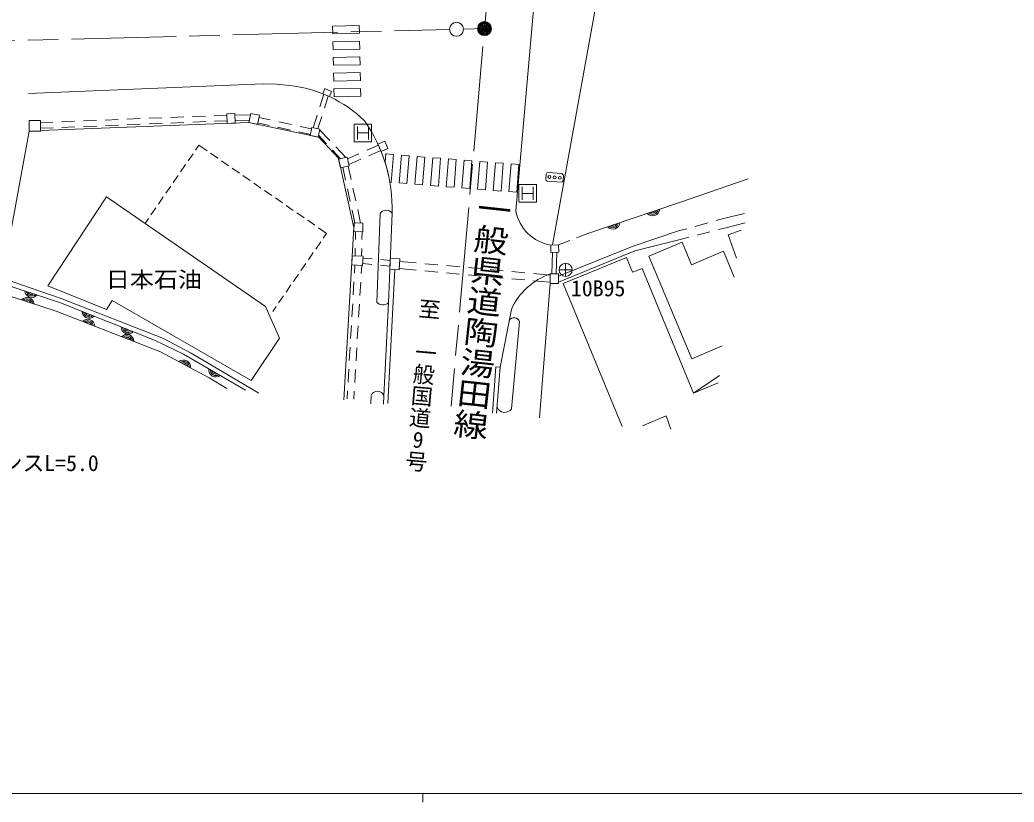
# Model space of a CAD drawing. Units: millimetres, scale not verified. Extents: x 40000 to 680000, y 20000 to 380000.
# Drawn here: x 221871 to 335699, y 204000 to 293534 of the extents above; entities that cross this region are included whole.
import ezdxf
from ezdxf.enums import TextEntityAlignment as Align

# ---------------------------------------------------------------- set-up
doc = ezdxf.new("R2010")
doc.units = ezdxf.units.MM
doc.header["$LTSCALE"] = 1000
doc.linetypes.add('CHAIN', pattern=[18.5, 12, -1.5, 3.5, -1.5])
for name, color, linetype, lineweight in [('M-BGD', 7, 'Continuous', 13), ('M-BMK', 2, 'CHAIN', 13), ('M-BMK-SRVR', 3, 'Continuous', 13), ('M-STR-HTXT', 7, 'Continuous', 13), ('M-STR-STRC', 7, 'Continuous', 13), ('M-STR-STRD', 7, 'Continuous', 13), ('M-TTL-BAND', 7, 'Continuous', 13)]:
    doc.layers.add(name, color=color, linetype=linetype, lineweight=lineweight)
doc.layers.add('M-BGD-HTXT', color=7, linetype='Continuous')
doc.styles.add('@ＭＳ ゴシック', font='')
doc.styles.add('ＭＳ ゴシック', font='')
doc.styles.get('@ＭＳ ゴシック').set_extended_font_data('@MS Gothic')
doc.styles.get('ＭＳ ゴシック').set_extended_font_data('MS Gothic')

# ---------------------------------------------------------------- blocks, each defined once
blk = doc.blocks.new('plus')
at = {"color": 0, "linetype": 'Continuous', "lineweight": -2}
for p, q in [((-1.25, 0), (1.25, 0)), ((0, -1.25), (0, 1.25))]:
    blk.add_line(p, q, dxfattribs=at)

msp = doc.modelspace()

# ---------------------------------------------------------------- linework, layer by layer
at = {"layer": 'M-BGD'}
for p, q in [((257679, 292833), (260718, 292898)), ((257679, 292833), (257698, 291933)), ((260718, 292898), (260737, 291998)), ((257698, 291933), (260737, 291998)), ((257718, 291033), (260756, 291098)), ((257718, 291033), (257737, 290134)), ((260756, 291098), (260775, 290198)), ((257737, 290134), (260775, 290198)), ((257756, 289234), (260795, 289299)), ((257756, 289234), (257775, 288334)), ((260795, 289299), (260814, 288399)), ((257775, 288334), (260814, 288399)), ((257794, 287434), (260833, 287499)), ((257794, 287434), (257813, 286534)), ((260833, 287499), (260852, 286599)), ((257813, 286534), (260852, 286599)), ((256672, 285033), (256218, 283590)), ((257174, 284821), (256735, 283429)), ((257833, 285635), (260871, 285699)), ((257833, 285635), (257852, 284735)), ((257852, 284735), (260890, 284800)), ((260871, 285699), (260890, 284800)), ((238130, 282331), (236631, 282270)), ((240628, 282431), (239129, 282371)), ((243126, 282531), (241627, 282471)), ((245567, 282629), (244125, 282571)), ((246485, 282620), (248273, 282675)), ((250535, 282090), (249233, 282373)), ((255917, 282637), (255462, 281195)), ((256434, 282475), (255996, 281083)), ((225640, 281829), (224199, 281771)), ((225666, 281188), (224224, 281130)), ((228138, 281930), (226639, 281869)), ((228164, 281288), (226665, 281228)), ((230636, 282030), (229137, 281970)), ((230662, 281388), (229163, 281328)), ((233134, 282130), (231635, 282070)), ((233160, 281488), (231661, 281428)), ((235632, 282230), (234133, 282170)), ((235658, 281589), (234159, 281528)), ((238155, 281689), (236657, 281629)), ((240653, 281789), (239155, 281729)), ((243151, 281889), (241653, 281829)), ((245592, 281987), (244151, 281929)), ((246509, 281995), (248142, 282045)), ((250403, 281455), (249100, 281738)), ((252846, 280925), (251380, 281243)), ((252978, 281560), (251512, 281878)), ((255258, 281065), (253956, 281348)), ((222937, 280785), (218339, 255777)), ((255125, 280431), (253823, 280713)), ((256981, 279350), (256052, 280331)), ((257342, 279728), (256182, 280953)), ((241981, 278623), (242369, 279185)), ((242369, 279185), (243299, 278543)), ((259190, 277776), (258030, 279002)), ((262919, 279189), (261611, 278615)), ((241129, 277388), (241697, 278211)), ((243710, 278260), (244534, 277692)), ((258597, 277644), (257668, 278624)), ((260695, 278213), (259386, 277640)), ((263182, 278589), (261815, 277990)), ((263750, 278185), (263675, 277234)), ((263684, 278190), (264647, 278114)), ((264647, 278114), (264396, 274938)), ((265544, 278043), (265293, 274867)), ((265544, 278043), (266441, 277972)), ((266441, 277972), (266190, 274796)), ((267339, 277901), (267087, 274725)), ((267339, 277901), (268236, 277830)), ((268236, 277830), (267984, 274654)), ((269133, 277759), (268882, 274583)), ((269133, 277759), (270030, 277688)), ((240278, 276153), (240846, 276976)), ((244945, 277408), (245768, 276840)), ((259156, 275189), (258831, 276665)), ((259791, 275252), (259450, 276804)), ((260899, 277588), (259532, 276988)), ((270030, 277688), (269779, 274512)), ((270927, 277617), (270676, 274441)), ((270927, 277617), (271825, 277546)), ((271825, 277546), (271573, 274370)), ((272722, 277475), (272470, 274299)), ((272722, 277475), (273619, 277404)), ((273619, 277404), (273368, 274228)), ((274516, 277333), (274265, 274157)), ((274516, 277333), (275413, 277262)), ((275413, 277262), (275162, 274085)), ((276311, 277190), (276059, 274014)), ((276311, 277190), (277208, 277119)), ((277208, 277119), (276956, 273943)), ((278105, 277048), (277853, 273872)), ((278105, 277048), (279002, 276977)), ((279002, 276977), (278751, 273801)), ((239426, 274918), (239994, 275741)), ((246180, 276556), (247003, 275988)), ((247415, 275705), (248238, 275137)), ((238574, 273684), (239142, 274507)), ((248650, 274853), (249473, 274285)), ((264232, 274951), (264396, 274938)), ((265293, 274867), (266190, 274796)), ((267087, 274725), (267984, 274654)), ((268882, 274583), (269779, 274512)), ((270676, 274441), (271573, 274370)), ((297375, 272627), (305249, 275343)), ((237723, 272449), (238291, 273272)), ((249884, 274001), (250708, 273434)), ((259693, 272748), (259371, 274213)), ((260329, 272811), (260006, 274276)), ((272470, 274299), (273368, 274228)), ((274265, 274157), (275162, 274085)), ((276059, 274014), (276956, 273943)), ((277853, 273872), (278751, 273801)), ((251119, 273150), (251942, 272582)), ((252354, 272298), (253177, 271730)), ((286896, 269097), (297375, 272627)), ((236871, 271214), (237439, 272037)), ((253589, 271446), (254412, 270879)), ((260233, 270295), (259908, 271771)), ((260885, 270283), (260544, 271834)), ((263117, 271352), (262724, 261240)), ((302415, 270798), (304815, 271385)), ((236199, 270240), (236587, 270802)), ((254823, 270595), (255647, 270027)), ((299185, 269903), (300630, 270304)), ((301594, 270571), (302415, 270798)), ((302692, 269742), (304900, 270297)), ((256058, 269743), (256988, 269102)), ((256600, 268539), (256988, 269102)), ((260289, 268411), (260307, 269300)), ((261024, 268383), (261043, 269287)), ((286896, 269097), (285589, 268589)), ((297400, 269408), (298221, 269636)), ((297615, 268446), (298458, 268662)), ((299427, 268909), (300880, 269280)), ((301849, 269527), (302692, 269742)), ((255749, 267305), (256317, 268128)), ((284844, 268299), (283537, 267790)), ((254897, 266070), (255465, 266893)), ((260251, 266523), (260269, 267412)), ((260986, 266480), (261004, 267384)), ((282768, 264453), (282836, 266915)), ((283272, 264453), (283340, 266931)), ((293866, 266491), (298786, 254743)), ((254045, 264835), (254613, 265658)), ((260179, 264543), (260234, 265461)), ((260950, 264498), (261004, 265416)), ((261116, 265635), (262178, 265538)), ((261154, 266278), (262210, 266181)), ((263174, 265447), (264236, 265350)), ((263206, 266090), (264262, 265994)), ((265346, 265895), (267244, 265721)), ((268240, 265630), (269734, 265494)), ((270729, 265402), (272223, 265266)), ((253194, 263600), (253762, 264423)), ((264801, 264961), (263998, 249612)), ((265313, 265075), (267228, 264900)), ((268223, 264809), (269717, 264672)), ((270713, 264581), (272207, 264445)), ((273203, 264354), (274696, 264217)), ((273219, 265175), (274713, 265038)), ((275692, 264126), (277186, 263989)), ((275709, 264947), (277202, 264811)), ((278198, 264720), (279692, 264583)), ((280688, 264492), (282586, 264318)), ((252342, 262365), (252910, 263189)), ((260031, 262048), (260120, 263545)), ((260801, 262002), (260890, 263499)), ((278182, 263898), (279676, 263762)), ((280671, 263671), (282586, 263496)), ((282586, 263377), (281343, 247978)), ((284086, 263365), (290830, 247010)), ((251491, 261131), (252058, 261954)), ((250819, 260157), (251207, 260719)), ((259883, 259552), (259972, 261049)), ((260653, 259506), (260742, 261004)), ((259734, 257056), (259823, 258554)), ((260505, 257011), (260594, 258508)), ((278155, 249033), (279071, 258982)), ((298786, 254743), (302290, 256211)), ((259586, 254561), (259675, 256058)), ((260357, 254515), (260446, 256013)), ((259438, 252065), (259527, 253562)), ((260208, 252020), (260297, 253517)), ((275973, 248566), (276380, 253836)), ((276380, 253836), (276864, 253798)), ((301974, 252812), (298997, 250822)), ((259324, 250149), (259379, 251067)), ((260094, 250103), (260149, 251021)), ((262074, 250552), (262038, 249585))]:
    msp.add_line(p, q, dxfattribs=at)
for points in [[(282853, 267769), (289628, 305281), (291429, 326985)], [(224224, 280856), (248086, 281779), (256082, 280109), (258343, 277700), (260112, 269772), (258957, 250053)], [(263675, 277234), (263831, 276714), (264012, 276018), (264143, 275423), (264232, 274951)], [(283527, 264214), (292104, 267632), (297400, 269408)], [(303897, 266250), (302953, 268921), (304457, 269465)], [(283527, 263496), (292282, 267102), (297615, 268446)], [(293866, 266491), (297678, 268087), (298755, 265515), (302424, 267051), (303664, 264089)], [(284086, 263365), (291319, 266347), (292021, 264646), (293111, 265095), (298997, 250822), (301818, 251985)], [(219743, 263411), (226540, 261159), (237292, 256863), (240604, 255267), (247707, 251139)], [(219843, 263956), (226612, 261639), (238300, 257079), (241468, 255387), (249219, 250803)], [(245571, 251331), (243555, 252579), (237964, 255555), (226012, 260199), (219540, 262307)], [(293167, 247077), (295879, 248205), (296383, 246693)]]:
    msp.add_lwpolyline(points, dxfattribs=at)
for points in [[(256543, 285088), (257305, 284761), (257558, 285351), (256796, 285679)], [(245604, 281683), (246520, 281719), (246477, 282809), (245561, 282773)], [(248086, 281779), (249066, 281575), (249286, 282626), (248306, 282831)], [(222937, 280785), (222937, 282033), (224224, 282033), (224224, 280785)], [(256009, 280125), (255101, 280314), (255292, 281230), (256200, 281041)], [(262868, 279307), (263232, 278468), (264008, 278804), (263645, 279643)], [(258367, 277592), (258586, 276611), (259567, 276830), (259348, 277811)], [(225086, 263100), (231781, 273288), (249996, 260724), (251580, 257088), (248340, 252247), (232429, 261426), (231805, 260394)], [(260107, 269303), (260125, 270297), (261144, 270278), (261126, 269285)], [(282642, 267763), (283537, 267790), (283563, 266937), (282667, 266910)], [(259923, 266543), (259861, 265483), (261103, 265410), (261165, 266470)], [(264272, 266246), (264221, 264984), (265307, 264940), (265358, 266202)], [(282586, 264453), (283527, 264453), (283527, 263377), (282586, 263377)]]:
    msp.add_lwpolyline(points, close=True, dxfattribs=at)
for centre, radius, start, end in [((263814, 270934), 812, 35.11145, 149.00558), ((294310, 271924), 812, 221.23819, 355.99846), ((294310, 271924), 650, 227.35398, 349.88267), ((294310, 271924), 488, 238.48666, 338.74998), ((294310, 271924), 325, 272.67595, 304.56069), ((289761, 270392), 812, 221.23819, 355.99846), ((289761, 270392), 650, 227.35398, 349.88267), ((289761, 270392), 488, 238.48666, 338.74998), ((289761, 270392), 325, 272.67595, 304.56069), ((223240, 262582), 812, 184.28617, 319.04644), ((223240, 262582), 650, 190.40196, 312.93066), ((223240, 262582), 488, 201.53465, 301.79797), ((223240, 262582), 325, 235.72394, 267.60868), ((222679, 260956), 812, 4.57548, 139.33575), ((222679, 260956), 650, 10.69127, 133.21996), ((222679, 260956), 488, 21.82396, 122.08727), ((222679, 260956), 325, 56.01325, 87.89798), ((263438, 261848), 938, 220.4072, 312.20157), ((229803, 260191), 812, 180.84051, 315.60078), ((229803, 260191), 650, 186.9563, 309.48499), ((229803, 260191), 488, 198.08899, 298.3523), ((229803, 260191), 325, 232.27828, 264.16301), ((229638, 258455), 812, 1.38602, 136.14629), ((229638, 258455), 650, 7.50181, 130.0305), ((229638, 258455), 488, 18.63449, 118.89781), ((229638, 258455), 325, 52.82378, 84.70852), ((234261, 258410), 812, 180.84051, 315.60078), ((278449, 258781), 653, 17.90427, 147.13327), ((234112, 256716), 812, 1.38602, 136.14629), ((234261, 258410), 650, 186.9563, 309.48499), ((234112, 256716), 650, 7.50181, 130.0305), ((234261, 258410), 488, 198.08899, 298.3523), ((234261, 258410), 325, 232.27828, 264.16301), ((234112, 256716), 488, 18.63449, 118.89781), ((234112, 256716), 325, 52.82378, 84.70852), ((240613, 253791), 812, 354.59846, 129.35873), ((240613, 253791), 650, 0.71424, 123.24294), ((240613, 253791), 488, 11.84693, 112.11025), ((240613, 253791), 325, 46.03622, 77.92096), ((244312, 253473), 812, 172.4598, 307.22007), ((244312, 253473), 650, 178.57559, 301.10429), ((244312, 253473), 488, 189.70828, 289.9716), ((244312, 253473), 325, 223.89757, 255.78231), ((262797, 250235), 789, 20.50673, 156.3052), ((277375, 249522), 921, 200.11093, 327.93887)]:
    msp.add_arc(centre, radius, start, end, dxfattribs=at)
at = {"layer": 'M-BMK'}
for p, q in [((278125, 327328), (271254, 249325)), ((172284, 289944), (271053, 292433)), ((272652, 292474), (275060, 292534))]:
    msp.add_line(p, q, dxfattribs=at)
at = {"layer": 'M-BMK-SRVR'}
for centre, radius in [((271853, 292454), 800), ((275060, 292534), 800), ((275060, 292534), 726), ((275060, 292534), 651), ((275060, 292534), 578), ((275060, 292534), 486), ((275060, 292534), 378), ((275060, 292534), 298), ((275060, 292534), 205), ((275060, 292534), 87.8), ((284356, 264926), 750)]:
    msp.add_circle(centre, radius, dxfattribs=at)
at = {"layer": 'M-STR-STRC'}
for p, q in [((260146, 279590), (260146, 281590)), ((260146, 281590), (262146, 281590)), ((260521, 281340), (260521, 279840)), ((261771, 281340), (261771, 279840)), ((262146, 281590), (262146, 279590)), ((260521, 280590), (261771, 280590)), ((262146, 279590), (260146, 279590)), ((282124, 275893), (282073, 275295)), ((282341, 276075), (283935, 275938)), ((284066, 275124), (284117, 275722)), ((279003, 272681), (279003, 274681)), ((279003, 274681), (281003, 274681)), ((279378, 274431), (279378, 272931)), ((280628, 274431), (280628, 272931)), ((281003, 274681), (281003, 272681)), ((283849, 274942), (282255, 275079)), ((279378, 273681), (280628, 273681)), ((281003, 272681), (279003, 272681))]:
    msp.add_line(p, q, dxfattribs=at)
for centre in [(282497, 275560), (283095, 275508), (283693, 275457)]:
    msp.add_circle(centre, 167, dxfattribs=at)
for centre, radius, start, end in [((282405, 275779), 302, 102.21831, 157.9671), ((283806, 275645), 320, 13.88928, 66.29612), ((282375, 275364), 310, 192.91214, 247.27326), ((283774, 275251), 318, 283.66293, 336.52247)]:
    msp.add_arc(centre, radius, start, end, dxfattribs=at)
at = {"layer": 'M-STR-STRD'}
for p, q in [((278654, 271680), (283588, 327661)), ((222844, 285118), (249726, 286233))]:
    msp.add_line(p, q, dxfattribs=at)
for points in [[(249726, 286233), (251234, 286174), (252767, 286019)], [(264478, 271401), (264068, 261153), (263536, 250512), (263514, 249536)], [(276457, 248529), (276864, 253798), (278146, 260402)]]:
    msp.add_lwpolyline(points, dxfattribs=at)
for centre, radius, start, end in [((251231, 271669), 14432, 45.68457, 83.89171), ((247094, 271978), 17394, 358.09979, 35.16391), ((283409, 272533), 4831, 190.16576, 260.85831), ((285067, 257275), 7595, 109.06798, 155.68814)]:
    msp.add_arc(centre, radius, start, end, dxfattribs=at)
at = {"layer": 'M-TTL-BAND'}
for p, q in [((40000, 205000), (579000, 205000)), ((268000, 205000), (268000, 204000))]:
    msp.add_line(p, q, dxfattribs=at)

# ---------------------------------------------------------------- block references
at = {"layer": 'M-BMK-SRVR', "xscale": 600, "yscale": 600}
msp.add_blockref('plus', (284356, 264926), dxfattribs=at)

# ---------------------------------------------------------------- texts
at = {"layer": 'M-BGD', "style": 'ＭＳ ゴシック', "width": 1.1}
msp.add_text('日本石油', height=1833, dxfattribs=at).set_placement((237212, 262352), align=Align.BOTTOM_CENTER)
at = {"layer": 'M-BGD', "style": 'ＭＳ ゴシック'}
for s, p in [('至', (268652, 258949)), ('一', (268233, 253967)), ('般', (267995, 251478)), ('国', (267776, 248987)), ('道', (267557, 246497)), ('9', (267338, 244006)), ('号', (267139, 241515))]:
    msp.add_text(s, height=1833, rotation=355, dxfattribs=at).set_placement(p, align=Align.BOTTOM_CENTER)
at = {"layer": 'M-BGD-HTXT', "style": '@ＭＳ ゴシック', "width": 0.9}
msp.add_text('一般県道陶湯田線', height=2887, rotation=263.777, dxfattribs=at).set_placement((272524, 259802), align=Align.BOTTOM_CENTER)
at = {"layer": 'M-BMK-SRVR', "style": 'ＭＳ ゴシック'}
msp.add_text('10B95', height=1833, dxfattribs=at).set_placement((284960, 261346), align=Align.BOTTOM_LEFT)
at = {"layer": 'M-STR-HTXT', "style": 'ＭＳ ゴシック'}
msp.add_text('ガードフェンスL=5.0', height=1833, dxfattribs=at).set_placement((219031, 241338), align=Align.BOTTOM_CENTER)

doc.saveas('drawing.dxf')
